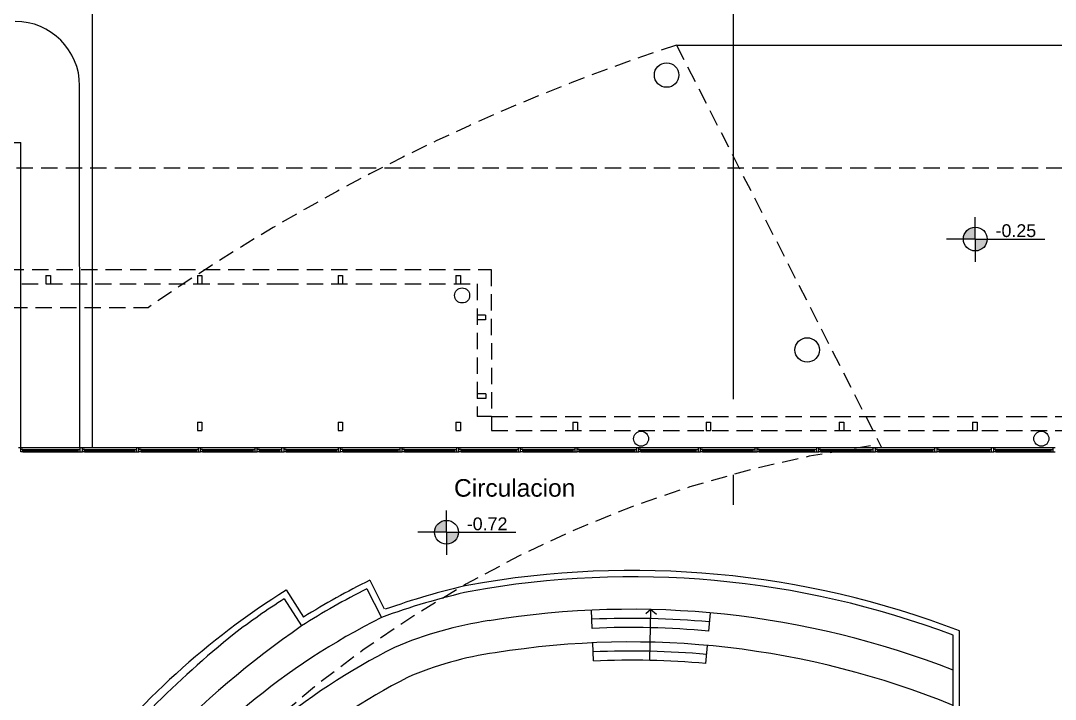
# Model space of a CAD drawing. Extents: x -30 to 1202, y 231 to 898.
# Drawn here: x 144.67 to 160.76, y 426.2 to 436.75 of the extents above; entities that cross this region are included whole.
import ezdxf

# ---------------------------------------------------------------- set-up
doc = ezdxf.new("R2010")
doc.units = 0
doc.header["$LTSCALE"] = 0.04
doc.linetypes.add('DASHED2', pattern=[9.525, 6.35, -3.175])
for name, color, linetype in [('0.1', 1, 'CONTINUOUS'), ('0.2', 2, 'CONTINUOUS'), ('0.3', 3, 'CONTINUOUS'), ('0.5', 5, 'CONTINUOUS'), ('cotas de nivel', 1, 'CONTINUOUS'), ('PISO', 1, 'CONTINUOUS'), ('PISOS', 1, 'CONTINUOUS'), ('proyecciones', 1, 'DASHED2'), ('PROYECCIÓN', 2, 'DASHED2')]:
    doc.layers.add(name, color=color, linetype=linetype)
doc.styles.add('STYLE2', font='arial.ttf')

msp = doc.modelspace()

# ---------------------------------------------------------------- hatches: boundary and pattern name
at = {"layer": 'cotas de nivel'}
h = msp.add_hatch(color=256, dxfattribs=at)
h.paths.add_polyline_path([(159.512, 433.352), (159.512, 433.537, 0.414214), (159.326, 433.352)])
h.paths.add_polyline_path([(159.512, 433.352), (159.512, 433.166, 0.414214), (159.697, 433.352)])
h = msp.add_hatch(color=256, dxfattribs=at)
h.paths.add_polyline_path([(151.293, 428.795), (151.293, 428.981, 0.414214), (151.108, 428.795)])
h.paths.add_polyline_path([(151.293, 428.795), (151.293, 428.61, 0.414214), (151.478, 428.795)])

# ---------------------------------------------------------------- linework, layer by layer
at = {"layer": '0.1'}
for p, q in [((144.675, 430.111), (145.601, 430.111)), ((145.633, 430.111), (146.481, 430.111)), ((146.513, 430.111), (147.439, 430.111)), ((147.471, 430.111), (148.319, 430.111)), ((147.81, 430.111), (148.736, 430.111)), ((148.768, 430.111), (149.616, 430.111)), ((149.648, 430.111), (150.574, 430.111)), ((150.606, 430.111), (151.454, 430.111)), ((151.487, 430.111), (152.412, 430.111)), ((152.445, 430.111), (153.293, 430.111)), ((153.325, 430.111), (154.251, 430.111)), ((154.283, 430.111), (155.209, 430.111)), ((155.241, 430.111), (156.089, 430.111)), ((156.121, 430.111), (157.047, 430.111)), ((157.079, 430.111), (157.927, 430.111)), ((157.96, 430.111), (158.885, 430.111)), ((158.918, 430.111), (159.766, 430.111)), ((159.798, 430.111), (160.724, 430.111))]:
    msp.add_line(p, q, dxfattribs=at)
at = {"layer": '0.2'}
for p, q in [((145.792, 430.111), (145.791, 436.934)), ((154.868, 436.367), (169.018, 436.367)), ((145.592, 430.111), (145.591, 435.728)), ((144.707, 430.079), (145.568, 430.079)), ((144.707, 430.063), (145.568, 430.063)), ((144.707, 430.047), (145.568, 430.047)), ((145.665, 430.079), (146.449, 430.079)), ((145.665, 430.063), (146.449, 430.063)), ((145.665, 430.047), (146.449, 430.047)), ((146.545, 430.079), (147.407, 430.079)), ((146.545, 430.063), (147.407, 430.063)), ((146.545, 430.047), (147.407, 430.047)), ((147.503, 430.079), (148.287, 430.079)), ((147.503, 430.063), (148.287, 430.063)), ((147.503, 430.047), (148.287, 430.047)), ((148.384, 430.079), (148.703, 430.079)), ((148.384, 430.063), (148.703, 430.063)), ((148.384, 430.047), (148.703, 430.047)), ((148.8, 430.079), (149.584, 430.079)), ((148.8, 430.063), (149.584, 430.063)), ((148.8, 430.047), (149.584, 430.047)), ((149.68, 430.063), (150.542, 430.063)), ((149.68, 430.047), (150.542, 430.047)), ((149.681, 430.079), (150.542, 430.079)), ((150.638, 430.063), (151.422, 430.063)), ((150.638, 430.047), (151.422, 430.047)), ((150.639, 430.079), (151.422, 430.079)), ((151.519, 430.079), (152.38, 430.079)), ((151.519, 430.063), (152.38, 430.063)), ((151.519, 430.047), (152.38, 430.047)), ((152.477, 430.079), (153.26, 430.079)), ((152.477, 430.063), (153.26, 430.063)), ((152.477, 430.047), (153.26, 430.047)), ((153.357, 430.079), (154.218, 430.079)), ((153.357, 430.063), (154.218, 430.063)), ((153.357, 430.047), (154.218, 430.047)), ((154.315, 430.079), (155.176, 430.079)), ((154.315, 430.063), (155.176, 430.063)), ((154.315, 430.047), (155.176, 430.047)), ((155.273, 430.079), (156.057, 430.079)), ((155.273, 430.063), (156.057, 430.063)), ((155.273, 430.047), (156.057, 430.047)), ((156.153, 430.079), (157.015, 430.079)), ((156.153, 430.063), (157.015, 430.063)), ((156.153, 430.047), (157.015, 430.047)), ((157.111, 430.079), (157.895, 430.079)), ((157.111, 430.063), (157.895, 430.063)), ((157.111, 430.047), (157.895, 430.047)), ((157.992, 430.079), (158.853, 430.079)), ((157.992, 430.063), (158.853, 430.063)), ((157.992, 430.047), (158.853, 430.047)), ((158.95, 430.079), (159.733, 430.079)), ((158.95, 430.063), (159.733, 430.063)), ((158.95, 430.047), (159.733, 430.047)), ((159.83, 430.079), (160.691, 430.079)), ((159.83, 430.063), (160.691, 430.063)), ((159.83, 430.047), (160.691, 430.047))]:
    msp.add_line(p, q, dxfattribs=at)
msp.add_arc((144.591, 435.734), 1, 0.005, 90.0038, dxfattribs=at)
msp.add_arc((144.591, 435.734), 1, 0.005, 90.0038, dxfattribs=at)
at = {"layer": '0.3'}
for p, q in [((144.642, 430.111), (144.675, 430.111)), ((144.675, 430.047), (144.675, 430.111)), ((144.707, 430.079), (144.675, 430.079)), ((144.707, 430.047), (144.675, 430.047)), ((144.707, 430.047), (144.707, 430.079)), ((145.568, 430.047), (145.568, 430.079)), ((145.568, 430.079), (145.6, 430.079)), ((145.568, 430.047), (145.6, 430.047)), ((145.6, 430.047), (145.6, 430.112)), ((145.6, 430.112), (145.633, 430.112)), ((145.6, 430.047), (145.633, 430.047)), ((145.633, 430.047), (145.633, 430.111)), ((145.665, 430.079), (145.633, 430.079)), ((145.665, 430.047), (145.633, 430.047)), ((145.665, 430.047), (145.665, 430.079)), ((146.448, 430.047), (146.448, 430.079)), ((146.448, 430.079), (146.481, 430.079)), ((146.448, 430.047), (146.481, 430.047)), ((146.481, 430.047), (146.481, 430.112)), ((146.481, 430.112), (146.513, 430.112)), ((146.481, 430.047), (146.513, 430.047)), ((146.513, 430.047), (146.513, 430.112)), ((146.545, 430.079), (146.513, 430.079)), ((146.545, 430.047), (146.513, 430.047)), ((146.545, 430.047), (146.545, 430.079)), ((147.406, 430.047), (147.406, 430.079)), ((147.406, 430.079), (147.439, 430.079)), ((147.406, 430.047), (147.439, 430.047)), ((147.439, 430.047), (147.439, 430.112)), ((147.439, 430.112), (147.471, 430.112)), ((147.439, 430.047), (147.471, 430.047)), ((147.471, 430.047), (147.471, 430.112)), ((147.503, 430.079), (147.471, 430.079)), ((147.503, 430.047), (147.471, 430.047)), ((147.503, 430.047), (147.503, 430.079)), ((148.287, 430.047), (148.287, 430.079)), ((148.287, 430.079), (148.319, 430.079)), ((148.287, 430.047), (148.319, 430.047)), ((148.319, 430.047), (148.319, 430.112)), ((148.319, 430.112), (148.351, 430.112)), ((148.319, 430.047), (148.351, 430.047)), ((148.351, 430.047), (148.351, 430.112)), ((148.384, 430.079), (148.351, 430.079)), ((148.384, 430.047), (148.351, 430.047)), ((148.384, 430.047), (148.384, 430.079)), ((148.703, 430.047), (148.703, 430.079)), ((148.703, 430.079), (148.736, 430.079)), ((148.703, 430.047), (148.736, 430.047)), ((148.736, 430.047), (148.736, 430.112)), ((148.736, 430.112), (148.768, 430.112)), ((148.736, 430.047), (148.768, 430.047)), ((148.768, 430.047), (148.768, 430.112)), ((148.8, 430.079), (148.768, 430.079)), ((148.8, 430.047), (148.768, 430.047)), ((148.8, 430.047), (148.8, 430.079)), ((149.584, 430.047), (149.584, 430.079)), ((149.584, 430.079), (149.616, 430.079)), ((149.584, 430.047), (149.616, 430.047)), ((149.616, 430.047), (149.616, 430.112)), ((149.616, 430.112), (149.648, 430.112)), ((149.616, 430.047), (149.648, 430.047)), ((149.648, 430.047), (149.648, 430.112)), ((149.681, 430.079), (149.648, 430.079)), ((149.68, 430.047), (149.648, 430.047)), ((149.68, 430.047), (149.681, 430.079)), ((150.542, 430.047), (150.542, 430.079)), ((150.542, 430.079), (150.574, 430.079)), ((150.542, 430.047), (150.574, 430.047)), ((150.574, 430.047), (150.574, 430.112)), ((150.574, 430.112), (150.606, 430.112)), ((150.574, 430.047), (150.606, 430.047)), ((150.606, 430.047), (150.606, 430.112)), ((150.639, 430.079), (150.606, 430.079)), ((150.638, 430.047), (150.606, 430.047)), ((150.638, 430.047), (150.639, 430.079)), ((151.422, 430.047), (151.422, 430.079)), ((151.422, 430.079), (151.454, 430.079)), ((151.422, 430.047), (151.454, 430.047)), ((151.454, 430.047), (151.454, 430.112)), ((151.454, 430.112), (151.487, 430.112)), ((151.454, 430.047), (151.486, 430.047)), ((151.486, 430.047), (151.487, 430.112)), ((151.519, 430.047), (151.486, 430.047)), ((151.519, 430.079), (151.487, 430.079)), ((151.519, 430.047), (151.519, 430.079)), ((152.38, 430.047), (152.38, 430.079)), ((152.38, 430.079), (152.412, 430.079)), ((152.38, 430.047), (152.412, 430.047)), ((152.412, 430.047), (152.412, 430.112)), ((152.412, 430.112), (152.445, 430.112)), ((152.412, 430.047), (152.444, 430.047)), ((152.444, 430.047), (152.445, 430.112)), ((152.477, 430.047), (152.444, 430.047)), ((152.477, 430.079), (152.445, 430.079)), ((152.477, 430.047), (152.477, 430.079)), ((153.26, 430.047), (153.26, 430.079)), ((153.26, 430.079), (153.293, 430.079)), ((153.26, 430.047), (153.293, 430.047)), ((153.293, 430.047), (153.293, 430.112)), ((153.293, 430.112), (153.325, 430.112)), ((153.293, 430.047), (153.325, 430.047)), ((153.325, 430.047), (153.325, 430.112)), ((153.357, 430.079), (153.325, 430.079)), ((153.357, 430.047), (153.325, 430.047)), ((153.357, 430.047), (153.357, 430.079)), ((154.218, 430.047), (154.218, 430.079)), ((154.218, 430.079), (154.251, 430.079)), ((154.218, 430.047), (154.251, 430.047)), ((154.251, 430.047), (154.251, 430.112)), ((154.251, 430.112), (154.283, 430.112)), ((154.251, 430.047), (154.283, 430.047)), ((154.283, 430.047), (154.283, 430.112)), ((154.315, 430.079), (154.283, 430.079)), ((154.315, 430.047), (154.283, 430.047)), ((154.315, 430.047), (154.315, 430.079)), ((155.176, 430.047), (155.176, 430.079)), ((155.176, 430.079), (155.209, 430.079)), ((155.176, 430.047), (155.209, 430.047)), ((155.209, 430.047), (155.209, 430.112)), ((155.209, 430.112), (155.241, 430.112)), ((155.209, 430.047), (155.241, 430.047)), ((155.241, 430.047), (155.241, 430.112)), ((155.273, 430.079), (155.241, 430.079)), ((155.273, 430.047), (155.241, 430.047)), ((155.273, 430.047), (155.273, 430.079)), ((156.057, 430.047), (156.057, 430.079)), ((156.057, 430.079), (156.089, 430.079)), ((156.057, 430.047), (156.089, 430.047)), ((156.089, 430.047), (156.089, 430.112)), ((156.089, 430.112), (156.121, 430.112)), ((156.089, 430.047), (156.121, 430.047)), ((156.121, 430.047), (156.121, 430.112)), ((156.153, 430.079), (156.121, 430.079)), ((156.153, 430.047), (156.121, 430.047)), ((156.153, 430.047), (156.153, 430.079)), ((157.015, 430.047), (157.015, 430.079)), ((157.015, 430.079), (157.047, 430.079)), ((157.015, 430.047), (157.047, 430.047)), ((157.047, 430.047), (157.047, 430.112)), ((157.047, 430.112), (157.079, 430.112)), ((157.047, 430.047), (157.079, 430.047)), ((157.079, 430.047), (157.079, 430.112)), ((157.111, 430.079), (157.079, 430.079)), ((157.111, 430.047), (157.079, 430.047)), ((157.111, 430.047), (157.111, 430.079)), ((157.895, 430.047), (157.895, 430.079)), ((157.895, 430.079), (157.927, 430.079)), ((157.895, 430.047), (157.927, 430.047)), ((157.927, 430.047), (157.927, 430.112)), ((157.927, 430.112), (157.96, 430.112)), ((157.927, 430.047), (157.959, 430.047)), ((157.959, 430.047), (157.96, 430.112)), ((157.992, 430.079), (157.959, 430.079)), ((157.992, 430.047), (157.959, 430.047)), ((157.992, 430.047), (157.992, 430.079)), ((158.853, 430.047), (158.853, 430.079)), ((158.853, 430.079), (158.885, 430.079)), ((158.853, 430.047), (158.885, 430.047)), ((158.885, 430.047), (158.885, 430.112)), ((158.885, 430.112), (158.918, 430.112)), ((158.885, 430.047), (158.917, 430.047)), ((158.917, 430.047), (158.918, 430.112)), ((158.95, 430.079), (158.917, 430.079)), ((158.95, 430.047), (158.917, 430.047)), ((158.95, 430.047), (158.95, 430.079)), ((159.733, 430.047), (159.733, 430.079)), ((159.733, 430.079), (159.766, 430.079)), ((159.733, 430.047), (159.766, 430.047)), ((159.766, 430.047), (159.766, 430.112)), ((159.766, 430.112), (159.798, 430.112)), ((159.766, 430.047), (159.798, 430.047)), ((159.798, 430.047), (159.798, 430.112)), ((159.83, 430.079), (159.798, 430.079)), ((159.83, 430.047), (159.798, 430.047)), ((159.83, 430.047), (159.83, 430.079)), ((160.691, 430.047), (160.691, 430.08)), ((160.691, 430.08), (160.724, 430.08)), ((160.691, 430.047), (160.724, 430.047)), ((160.724, 430.047), (160.724, 430.112)), ((160.724, 430.112), (160.756, 430.112)), ((160.724, 430.047), (160.756, 430.047)), ((150.056, 427.917), (150.281, 427.47)), ((150.1, 428.05), (150.325, 427.603)), ((148.772, 427.761), (149.041, 427.339)), ((148.803, 427.898), (149.072, 427.476)), ((159.169, 425.632), (159.169, 427.195)), ((159.269, 425.697), (159.269, 427.264))]:
    msp.add_line(p, q, dxfattribs=at)
for centre, radius, start, end in [((154.182, 413.957), 14.245, 69.0815, 100.2751), ((154.182, 413.957), 14.146, 69.3586, 100.2667), ((155.228, 417.651), 11.495, 116.7412, 122.5621), ((155.228, 417.651), 11.594, 116.2496, 122.0705), ((154.07, 417.149), 11.094, 102.6424, 109.643), ((155.228, 417.651), 12.094, 122.0909, 142.5051), ((155.228, 417.651), 11.995, 122.5621, 127.1072), ((154.07, 417.149), 10.995, 102.6531, 110.1567), ((158.009, 414.84), 15.923, 128.9854, 141.3508)]:
    msp.add_arc(centre, radius, start, end, dxfattribs=at)
at = {"layer": '0.5'}
for p, q in [((145.067, 432.787), (145.067, 432.656)), ((145.067, 432.787), (145.138, 432.787)), ((145.138, 432.787), (145.138, 432.656)), ((147.422, 432.787), (147.422, 432.656)), ((147.422, 432.787), (147.492, 432.787)), ((147.492, 432.787), (147.492, 432.656)), ((149.609, 432.787), (149.609, 432.656)), ((149.609, 432.787), (149.679, 432.787)), ((149.679, 432.787), (149.679, 432.656)), ((151.439, 432.787), (151.439, 432.656)), ((151.439, 432.787), (151.509, 432.787)), ((151.509, 432.787), (151.509, 432.656)), ((145.067, 432.656), (145.138, 432.656)), ((147.422, 432.656), (147.492, 432.656)), ((149.609, 432.656), (149.679, 432.656)), ((151.439, 432.656), (151.509, 432.656)), ((151.9, 432.169), (151.769, 432.169)), ((151.769, 432.169), (151.769, 432.098)), ((151.9, 432.098), (151.769, 432.098)), ((151.9, 432.169), (151.9, 432.098)), ((151.902, 430.946), (151.771, 430.946)), ((151.771, 430.946), (151.771, 430.875)), ((151.902, 430.876), (151.771, 430.875)), ((151.902, 430.946), (151.902, 430.876)), ((147.422, 430.505), (147.422, 430.374)), ((147.422, 430.505), (147.492, 430.505)), ((147.492, 430.505), (147.492, 430.374)), ((149.609, 430.505), (149.609, 430.374)), ((149.609, 430.505), (149.679, 430.505)), ((149.679, 430.505), (149.679, 430.374)), ((151.439, 430.505), (151.439, 430.374)), ((151.439, 430.505), (151.509, 430.505)), ((151.509, 430.505), (151.509, 430.374)), ((153.256, 430.505), (153.256, 430.374)), ((153.256, 430.505), (153.327, 430.505)), ((153.327, 430.505), (153.327, 430.374)), ((155.327, 430.505), (155.327, 430.374)), ((155.327, 430.505), (155.398, 430.505)), ((155.398, 430.505), (155.398, 430.374)), ((157.398, 430.505), (157.398, 430.374)), ((157.398, 430.505), (157.468, 430.505)), ((157.468, 430.505), (157.468, 430.374)), ((159.468, 430.505), (159.468, 430.374)), ((159.468, 430.505), (159.539, 430.505)), ((159.539, 430.505), (159.539, 430.374)), ((147.422, 430.374), (147.492, 430.374)), ((149.609, 430.374), (149.679, 430.374)), ((151.439, 430.374), (151.509, 430.374)), ((153.256, 430.374), (153.327, 430.374)), ((155.327, 430.374), (155.398, 430.374)), ((157.398, 430.374), (157.468, 430.374)), ((159.468, 430.374), (159.539, 430.374))]:
    msp.add_line(p, q, dxfattribs=at)
for centre, radius in [((154.714, 435.9), 0.19), ((151.536, 432.475), 0.117), ((156.899, 431.628), 0.19), ((154.317, 430.249), 0.117), ((160.539, 430.249), 0.117)]:
    msp.add_circle(centre, radius, dxfattribs=at)
at = {"layer": 'cotas de nivel'}
for p, q in [((159.512, 433.352), (159.512, 433.691)), ((159.512, 433.352), (159.066, 433.352)), ((159.512, 433.352), (160.592, 433.352)), ((159.512, 433.352), (159.512, 433)), ((151.293, 428.795), (151.293, 429.135)), ((151.293, 428.795), (150.847, 428.795)), ((151.293, 428.795), (152.373, 428.795)), ((151.293, 428.795), (151.293, 428.444))]:
    msp.add_line(p, q, dxfattribs=at)
for centre in [(159.512, 433.352), (151.293, 428.795)]:
    msp.add_circle(centre, 0.185, dxfattribs=at)
at = {"layer": 'PISO'}
for p, q in [((133.462, 434.852), (144.675, 434.852)), ((144.675, 430.111), (144.675, 434.852)), ((153.557, 427.302), (153.545, 427.585)), ((154.471, 427.595), (154.391, 427.525)), ((154.453, 426.804), (154.471, 427.595)), ((154.471, 427.595), (154.555, 427.521)), ((155.37, 427.26), (155.396, 427.542)), ((153.58, 426.795), (153.567, 427.078)), ((155.324, 426.755), (155.35, 427.037))]:
    msp.add_line(p, q, dxfattribs=at)
for centre, radius, start, end in [((154.155, 413.852), 13.746, 68.6075, 99.2091), ((155.228, 417.651), 10.995, 116.7412, 142.7236), ((154.157, 413.935), 13.522, 84.8223, 92.5465), ((157.43, 415.206), 14.75, 124.6607, 147.2163), ((152.86, 421.419), 6.07, 98.566, 113.0571), ((154.157, 413.935), 13.38, 84.7985, 92.5703), ((155.228, 417.651), 10.488, 116.9006, 142.7236), ((154.155, 413.852), 13.238, 67.7449, 99.1626), ((152.804, 421.633), 5.343, 98.1454, 113.3667), ((154.155, 413.852), 13.097, 84.8223, 92.5465), ((154.155, 413.852), 12.955, 84.8223, 92.5465), ((155.228, 417.651), 9.98, 117.0763, 142.7236)]:
    msp.add_arc(centre, radius, start, end, dxfattribs=at)
at = {"layer": 'PISOS', "color": 5}
for p, q in [((155.755, 430.864), (155.755, 450.369)), ((155.755, 429.223), (155.755, 429.687))]:
    msp.add_line(p, q, dxfattribs=at)
at = {"layer": 'proyecciones'}
for p, q in [((132.801, 434.46), (167.297, 434.46)), ((139.137, 432.876), (148.739, 432.876)), ((148.739, 432.876), (151.988, 432.876)), ((151.988, 432.876), (151.992, 430.594)), ((139.357, 432.656), (148.739, 432.656)), ((148.739, 432.656), (151.769, 432.656)), ((151.769, 432.656), (151.772, 430.594)), ((151.992, 430.594), (151.772, 430.594)), ((151.992, 430.594), (162.968, 430.594)), ((151.992, 430.594), (151.992, 430.374)), ((151.992, 430.374), (162.967, 430.374))]:
    msp.add_line(p, q, dxfattribs=at)
at = {"layer": 'PROYECCIÓN'}
for p, q in [((154.868, 436.367), (158.056, 430.111)), ((143.762, 432.289), (146.659, 432.289))]:
    msp.add_line(p, q, dxfattribs=at)
for centre, radius, start, end in [((164.729, 406.214), 31.724, 108.1096, 124.7211), ((160.442, 412.39), 17.932, 98.2011, 146.9817)]:
    msp.add_arc(centre, radius, start, end, dxfattribs=at)

# ---------------------------------------------------------------- texts
at = {"layer": 'cotas de nivel', "style": 'STYLE2'}
for s, p in [('-0.25', (159.827, 433.383)), ('-0.72', (151.608, 428.827))]:
    msp.add_text(s, height=0.1985, dxfattribs=at).set_placement(p)
at = {"layer": 'PISO', "style": 'STYLE2'}
msp.add_text('Circulacion', height=0.273, dxfattribs=at).set_placement((151.41, 429.348))

doc.saveas('drawing.dxf')
